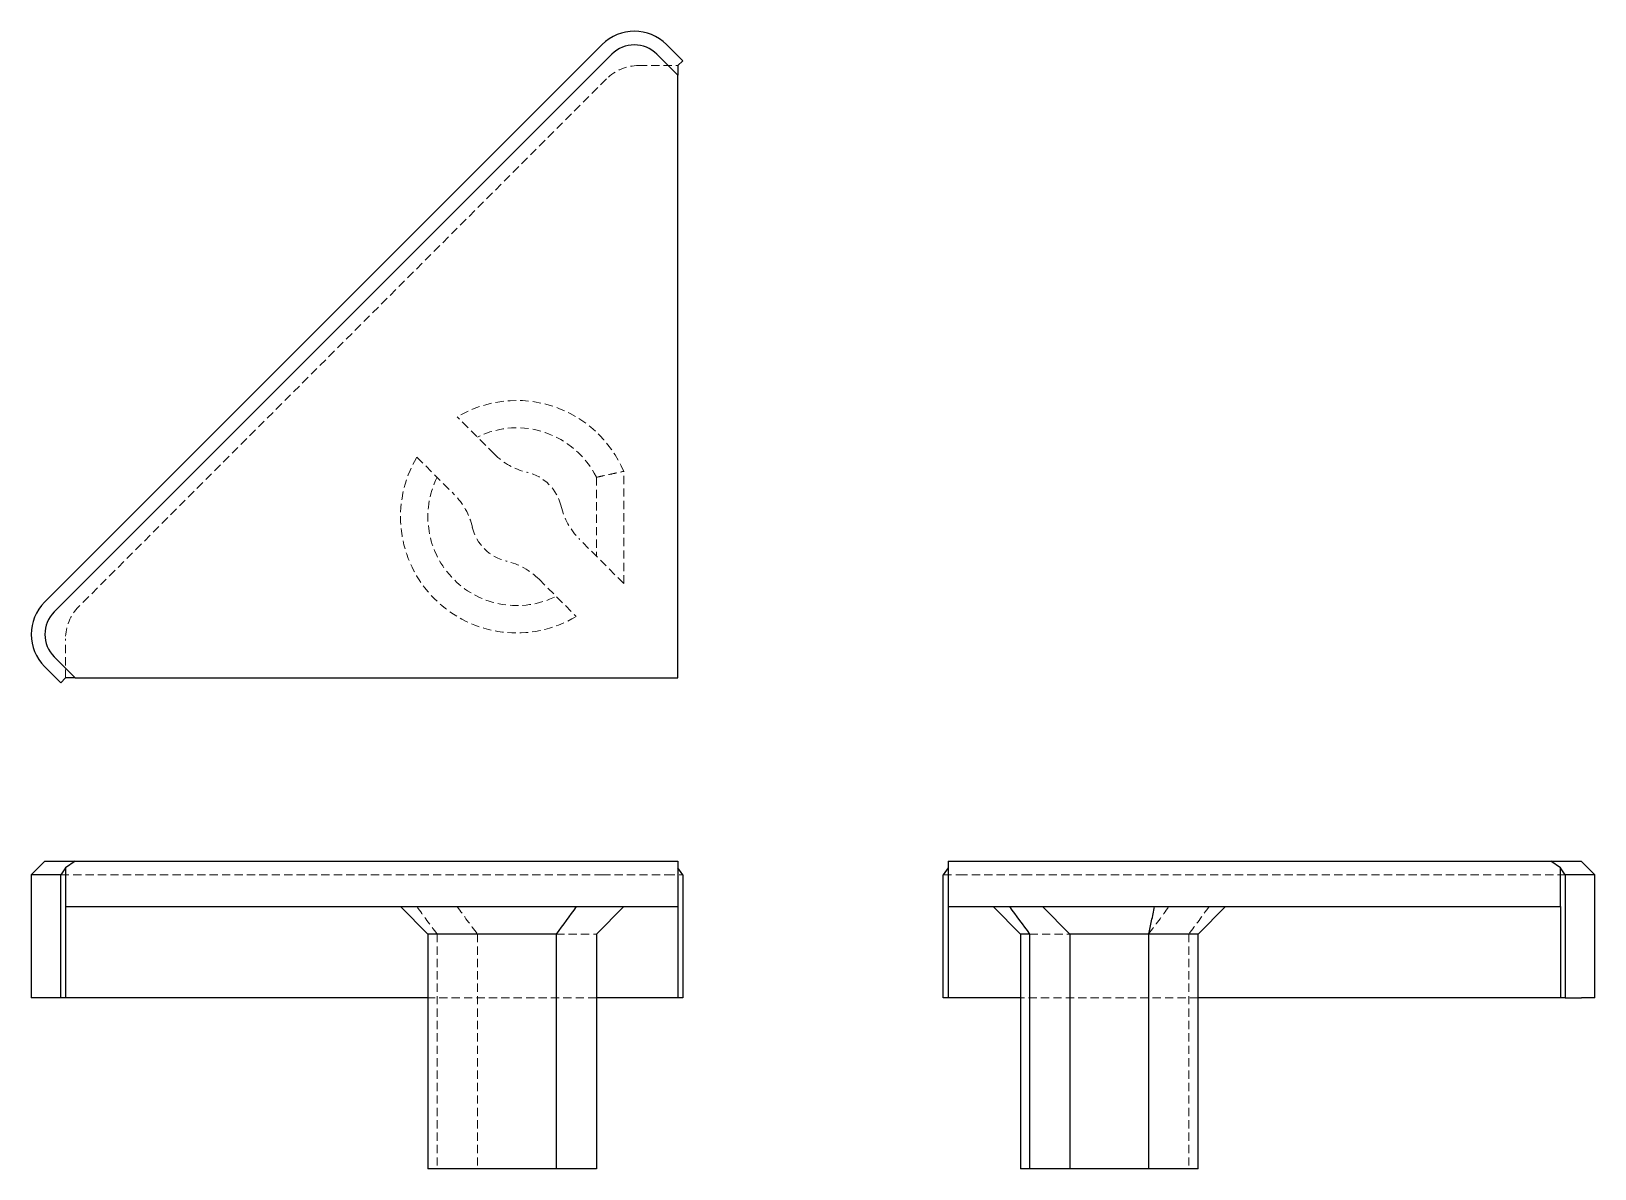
# Model space of a CAD drawing. Header units: millimetres. Extents: x 33 to 273, y 33 to 208.
import ezdxf

# ---------------------------------------------------------------- set-up
doc = ezdxf.new("R2010")
doc.units = ezdxf.units.MM
doc.linetypes.add('HIDDEN', pattern=[1.905, 1.27, -0.635])

msp = doc.modelspace()

# ---------------------------------------------------------------- linework, layer by layer
at = {"color": 7, "linetype": 'Continuous', "lineweight": 25}
for p, q in [((35.05, 120.37), (120.63, 205.95)), ((122.12, 204.47), (36.53, 118.88)), ((132.26, 201.25), (129.04, 204.47)), ((130.53, 205.95), (133, 203.48)), ((133, 203.48), (132.26, 202.74)), ((132.26, 202.74), (132.26, 201.25)), ((132.26, 108.74), (132.26, 201.25)), ((37.52, 108), (35.05, 110.47)), ((36.53, 111.96), (39.75, 108.74)), ((38.26, 108.74), (37.52, 108)), ((39.75, 108.74), (38.26, 108.74)), ((39.75, 108.74), (132.26, 108.74)), ((35.1, 80.61), (33, 78.51)), ((35.1, 80.61), (36.53, 80.61)), ((36.53, 80.61), (39.75, 80.61)), ((38.26, 79.56), (37.52, 78.51)), ((39.75, 80.61), (38.26, 79.56)), ((38.26, 79.56), (38.26, 73.62)), ((39.75, 80.61), (132.26, 80.61)), ((132.26, 80.61), (132.26, 73.62)), ((133, 78.51), (132.26, 79.56)), ((173.74, 79.56), (173, 78.51)), ((173.74, 80.61), (173.74, 73.62)), ((173.74, 80.61), (266.25, 80.61)), ((267.74, 79.56), (266.25, 80.61)), ((266.25, 80.61), (269.47, 80.61)), ((268.48, 78.51), (267.74, 79.56)), ((267.74, 73.62), (267.74, 79.56)), ((269.47, 80.61), (270.9, 80.61)), ((273, 78.51), (270.9, 80.61)), ((33, 78.51), (33, 59.62)), ((35.05, 78.51), (33, 78.51)), ((37.52, 78.51), (35.05, 78.51)), ((37.52, 59.62), (37.52, 78.51)), ((133, 78.51), (133, 59.62)), ((173, 59.62), (173, 78.51)), ((270.95, 78.51), (268.48, 78.51)), ((268.48, 78.51), (268.48, 59.62)), ((273, 78.51), (270.95, 78.51)), ((273, 59.62), (273, 78.51)), ((38.26, 73.62), (38.26, 59.62)), ((38.26, 73.62), (132.26, 73.62)), ((89.68, 73.62), (93.88, 69.42)), ((119.75, 69.42), (123.95, 73.62)), ((132.26, 73.62), (132.26, 59.62)), ((173.74, 73.62), (267.74, 73.62)), ((173.74, 73.62), (173.74, 59.62)), ((180.64, 73.62), (184.83, 69.42)), ((192.43, 69.42), (188.23, 73.62)), ((212.12, 69.42), (216.32, 73.62)), ((267.74, 73.62), (267.74, 59.62)), ((93.88, 69.42), (93.88, 33.39)), ((113.57, 69.42), (93.88, 69.42)), ((113.57, 69.42), (113.57, 33.39)), ((119.75, 69.42), (119.75, 33.39)), ((184.83, 69.42), (184.83, 33.39)), ((186.25, 69.42), (184.83, 69.42)), ((186.25, 69.42), (186.25, 33.39)), ((204.52, 69.42), (192.43, 69.42)), ((192.43, 69.42), (192.43, 33.39)), ((212.12, 69.42), (204.52, 69.42)), ((204.52, 69.42), (204.52, 33.39)), ((212.12, 33.39), (212.12, 69.42)), ((35.05, 59.62), (33, 59.62)), ((37.52, 59.62), (35.05, 59.62)), ((38.26, 59.62), (37.52, 59.62)), ((40.31, 59.62), (38.26, 59.62)), ((93.88, 59.62), (40.31, 59.62)), ((121.3, 59.62), (119.75, 59.62)), ((126.25, 59.62), (121.3, 59.62)), ((132.26, 59.62), (126.25, 59.62)), ((133, 59.62), (132.26, 59.62)), ((173.74, 59.62), (173, 59.62)), ((179.75, 59.62), (173.74, 59.62)), ((184.7, 59.62), (179.75, 59.62)), ((184.83, 59.62), (184.7, 59.62)), ((265.69, 59.62), (212.12, 59.62)), ((267.74, 59.62), (265.69, 59.62)), ((268.48, 59.62), (267.74, 59.62)), ((268.48, 59.62), (270.95, 59.62)), ((273, 59.62), (270.95, 59.62)), ((113.57, 33.39), (93.88, 33.39)), ((114.33, 33.39), (113.57, 33.39)), ((117.13, 33.39), (114.33, 33.39)), ((119.75, 33.39), (117.13, 33.39)), ((186.25, 33.39), (184.83, 33.39)), ((188.87, 33.39), (186.25, 33.39)), ((191.67, 33.39), (188.87, 33.39)), ((192.43, 33.39), (191.67, 33.39)), ((204.52, 33.39), (192.43, 33.39)), ((212.12, 33.39), (204.52, 33.39))]:
    msp.add_line(p, q, dxfattribs=at)
at = {"color": 7, "linetype": 'HIDDEN', "lineweight": 18}
for p, q in [((126.25, 202.74), (132.26, 202.74)), ((121.3, 200.69), (40.31, 119.7)), ((104.1, 143.08), (98.38, 148.8)), ((92.2, 142.62), (97.92, 136.9)), ((119.75, 139.52), (119.75, 127.43)), ((123.95, 123.23), (123.95, 140.44)), ((123.95, 123.23), (117.13, 130.05)), ((110.95, 123.87), (116.66, 118.16)), ((38.26, 108.74), (38.26, 114.75)), ((37.52, 78.51), (120.63, 78.51)), ((120.63, 78.51), (130.53, 78.51)), ((130.53, 78.51), (133, 78.51)), ((173, 78.51), (175.47, 78.51)), ((175.47, 78.51), (185.37, 78.51)), ((185.37, 78.51), (268.48, 78.51)), ((95.29, 69.42), (95.29, 33.39)), ((101.48, 69.42), (101.48, 33.39)), ((113.57, 69.42), (119.75, 69.42)), ((186.25, 69.42), (192.43, 69.42)), ((210.71, 69.42), (210.71, 33.39)), ((119.75, 59.62), (93.88, 59.62)), ((212.12, 59.62), (184.83, 59.62))]:
    msp.add_line(p, q, dxfattribs=at)
at = {"color": 7, "linetype": 'Continuous', "lineweight": 25}
for centre, radius, start, end in [((125.58, 201), 7, 45, 135), ((125.58, 201), 4.9, 45, 135), ((40, 115.42), 7, 135, 225), ((40, 115.42), 4.9, 135, 225)]:
    msp.add_arc(centre, radius, start, end, dxfattribs=at)
at = {"color": 7, "linetype": 'HIDDEN', "lineweight": 18}
for centre, radius, start, end in [((126.25, 195.74), 7, 90, 135), ((107.52, 133.48), 17.84, 22.9557, 120.8124), ((107.52, 133.48), 13.64, 26.3061, 116.3061), ((107.52, 133.48), 17.84, 149.1876, 300.8124), ((111.52, 150.5), 10.49, 225, 256.7883), ((107.52, 133.48), 13.64, 153.6939, 296.3061), ((107.52, 133.48), 7, 13.2117, 76.7883), ((90.5, 129.48), 10.49, 13.2117, 45), ((124.55, 137.47), 10.49, 193.2117, 225), ((107.52, 133.48), 7, 193.2117, 256.7883), ((103.53, 116.45), 10.49, 45, 76.7883), ((45.26, 114.75), 7, 135, 180)]:
    msp.add_arc(centre, radius, start, end, dxfattribs=at)
msp.add_open_spline([(119.75, 139.52), (120.08, 139.6), (120.76, 139.76), (121.79, 139.98), (122.86, 140.21), (123.58, 140.36), (123.95, 140.44)], degree=3, knots=[0, 0, 0, 0, 0.237156, 0.48287, 0.737149, 1, 1, 1, 1], dxfattribs=at)
for points in [[(95.29, 69.42), (94.26, 70.81), (93.23, 72.21), (92.2, 73.62)], [(98.38, 73.62), (99.41, 72.21), (100.44, 70.81), (101.48, 69.42)], [(204.52, 69.42), (205.56, 70.81), (206.59, 72.21), (207.62, 73.62)], [(213.8, 73.62), (212.77, 72.21), (211.74, 70.81), (210.71, 69.42)]]:
    msp.add_open_spline(points, degree=3, dxfattribs=at)
at = {"color": 7, "linetype": 'Continuous', "lineweight": 25}
for points in [[(116.66, 73.62), (115.64, 72.21), (114.61, 70.81), (113.57, 69.42)], [(183.16, 73.62), (184.18, 72.21), (185.21, 70.81), (186.25, 69.42)]]:
    msp.add_open_spline(points, degree=3, dxfattribs=at)
msp.add_open_spline([(204.52, 69.42), (204.6, 69.75), (204.76, 70.42), (204.98, 71.46), (205.21, 72.52), (205.36, 73.25), (205.44, 73.62)], degree=3, knots=[0, 0, 0, 0, 0.237156, 0.48287, 0.737149, 1, 1, 1, 1], dxfattribs=at)

doc.saveas('drawing.dxf')
